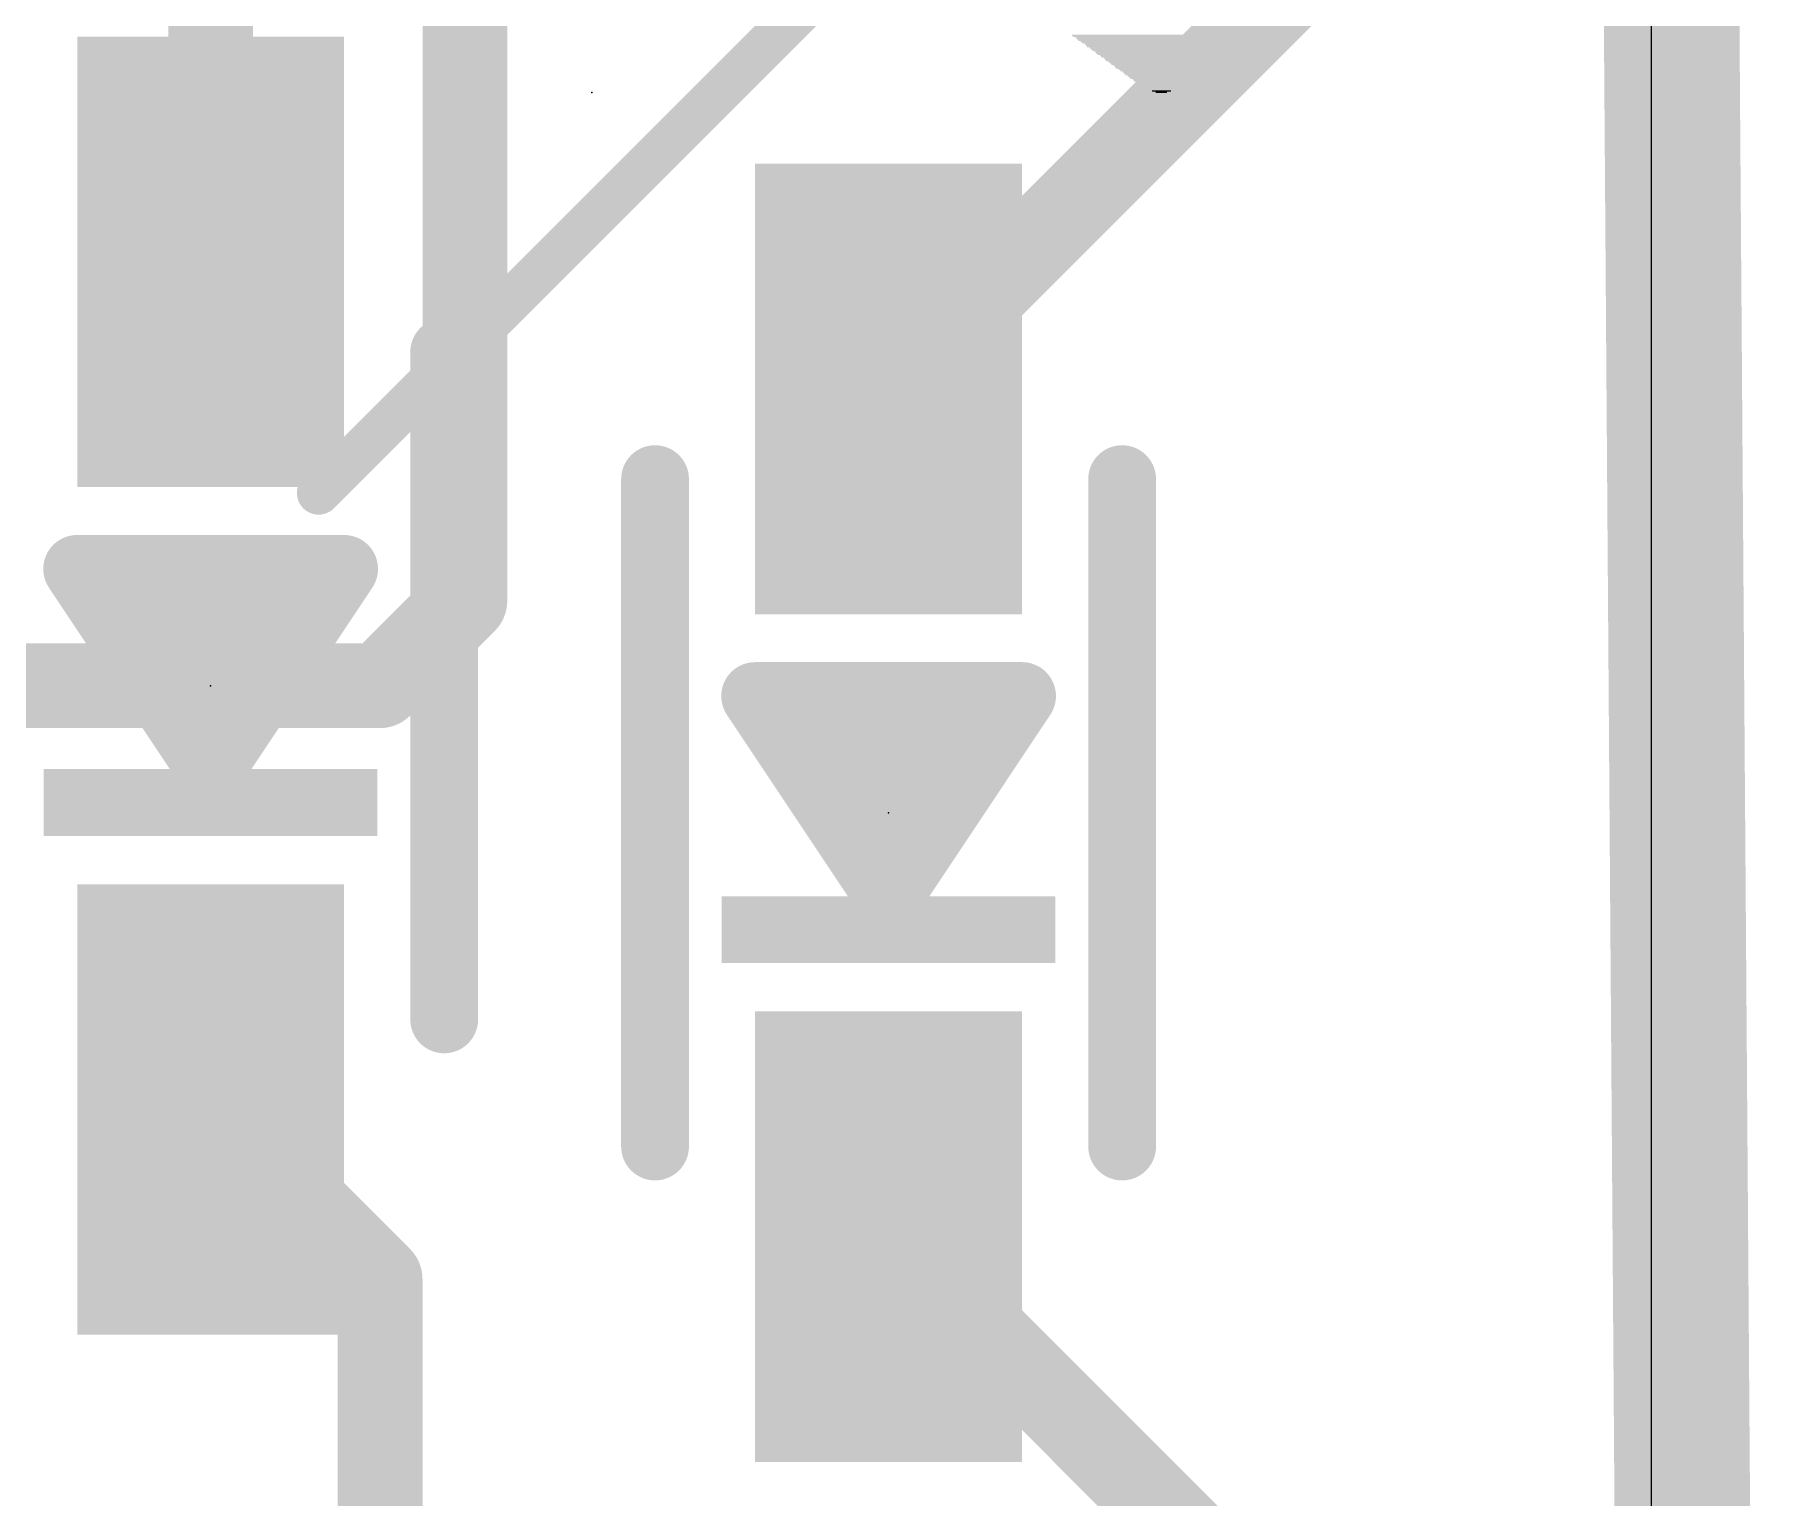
# Model space of a CAD drawing. Extents: x -6.2 to 31.5, y -7.3 to 25.4.
# Drawn here: x 12.93 to 18.11, y 4.81 to 9.19 of the extents above; entities that cross this region are included whole.
import ezdxf

# ---------------------------------------------------------------- set-up
doc = ezdxf.new("R2010")
doc.units = 0
for name, color, linetype in [('1', 12, 'CONTINUOUS'), ('16', 132, 'CONTINUOUS'), ('20', 53, 'CONTINUOUS'), ('21', 40, 'CONTINUOUS'), ('23', 40, 'CONTINUOUS'), ('47', 253, 'CONTINUOUS')]:
    doc.layers.add(name, color=color, linetype=linetype)

# ---------------------------------------------------------------- blocks, each defined once
blk = doc.blocks.new('RECT')
blk.add_solid([(-0.5, -0.5), (0.5, -0.5), (-0.5, 0.5), (0.5, 0.5)])

msp = doc.modelspace()

# ---------------------------------------------------------------- linework, layer by layer
at = {"layer": '1', "const_width": 0.254}
for points in [[(14.224, 7.493), (14.224, 11.938)], [(13.462, 10.16), (13.462, 8.509)], [(15.494, 8.128), (17.018, 9.652)], [(13.97, 7.239), (14.224, 7.493)], [(12.761, 7.239), (13.97, 7.239)], [(13.462, 5.969), (13.97, 5.461)], [(15.494, 5.588), (16.51, 4.572)], [(13.97, 5.461), (13.97, 2.54)]]:
    msp.add_lwpolyline(points, dxfattribs=at)
at = {"layer": '1', "const_width": 0.127}
for points in [[(13.3985, 8.509, 1), (13.5255, 8.509)], [(15.4491, 8.1729, 1), (15.5389, 8.0831)], [(14.2689, 7.4481, 1), (14.1791, 7.5379)], [(14.1605, 7.493, 1), (14.2875, 7.493)], [(13.97, 7.1755, 1), (13.97, 7.3025)], [(13.9251, 7.2839, 1), (14.0149, 7.1941)], [(13.5069, 6.0139, 1), (13.4171, 5.9241)], [(15.5389, 5.6329, 1), (15.4491, 5.5431)], [(14.0335, 5.461, 1), (13.9065, 5.461)], [(13.9251, 5.4161, 1), (14.0149, 5.5059)]]:
    msp.add_lwpolyline(points, format="xyb", dxfattribs=at)
at = {"layer": '16', "const_width": 0.4064}
msp.add_lwpolyline([(17.78, 17.78), (17.907, 0)], dxfattribs=at)
at = {"layer": '20'}
msp.add_line((17.78, 15.24), (17.78, 2.54), dxfattribs=at)
at = {"layer": '21', "const_width": 0.2032}
for points in [[(14.162, 8.239), (14.162, 6.239)], [(14.794, 5.858), (14.794, 7.858)], [(16.194, 7.858), (16.194, 5.858)], [(13.462, 6.989), (13.062, 7.589)], [(13.062, 7.589), (13.862, 7.589)], [(13.862, 7.589), (13.462, 6.989)], [(13.462, 7.139), (13.262, 7.439)], [(13.262, 7.439), (13.662, 7.439)], [(13.662, 7.439), (13.462, 7.139)], [(13.3445, 7.3152), (13.5795, 7.3152)], [(15.494, 6.608), (15.094, 7.208)], [(15.094, 7.208), (15.894, 7.208)], [(15.894, 7.208), (15.494, 6.608)], [(15.494, 6.758), (15.294, 7.058)], [(15.294, 7.058), (15.694, 7.058)], [(15.694, 7.058), (15.494, 6.758)], [(15.3935, 6.9088), (15.5945, 6.9088)]]:
    msp.add_lwpolyline(points, dxfattribs=at)
at = {"layer": '21', "const_width": 0.1016}
for points in [[(14.2128, 8.239, 1), (14.1112, 8.239)], [(14.8448, 7.858, 1), (14.7432, 7.858)], [(16.2448, 7.858, 1), (16.1432, 7.858)], [(13.1043, 7.6172, 1), (13.0197, 7.5608)], [(13.062, 7.6398, 1), (13.062, 7.5382)], [(13.9043, 7.5608, 1), (13.8197, 7.6172)], [(13.862, 7.5382, 1), (13.862, 7.6398)], [(13.3043, 7.4672, 1), (13.2197, 7.4108)], [(13.262, 7.4898, 1), (13.262, 7.3882)], [(13.7043, 7.4108, 1), (13.6197, 7.4672)], [(13.662, 7.3882, 1), (13.662, 7.4898)], [(13.3445, 7.366, 1), (13.3445, 7.2644)], [(13.5795, 7.2644, 1), (13.5795, 7.366)], [(15.1363, 7.2362, 1), (15.0517, 7.1798)], [(15.094, 7.2588, 1), (15.094, 7.1572)], [(15.9363, 7.1798, 1), (15.8517, 7.2362)], [(15.894, 7.1572, 1), (15.894, 7.2588)], [(13.4197, 7.1672, 1), (13.5043, 7.1108)], [(13.4197, 7.1108, 1), (13.5043, 7.1672)], [(15.3363, 7.0862, 1), (15.2517, 7.0298)], [(15.294, 7.1088, 1), (15.294, 7.0072)], [(15.7363, 7.0298, 1), (15.6517, 7.0862)], [(15.694, 7.0072, 1), (15.694, 7.1088)], [(13.4197, 7.0172, 1), (13.5043, 6.9608)], [(13.4197, 6.9608, 1), (13.5043, 7.0172)], [(15.3935, 6.9596, 1), (15.3935, 6.858)], [(15.5945, 6.858, 1), (15.5945, 6.9596)], [(15.4517, 6.7862, 1), (15.5363, 6.7298)], [(15.4517, 6.7298, 1), (15.5363, 6.7862)], [(15.4517, 6.6362, 1), (15.5363, 6.5798)], [(15.4517, 6.5798, 1), (15.5363, 6.6362)], [(14.1112, 6.239, 1), (14.2128, 6.239)], [(14.7432, 5.858, 1), (14.8448, 5.858)], [(16.1432, 5.858, 1), (16.2448, 5.858)]]:
    msp.add_lwpolyline(points, format="xyb", dxfattribs=at)
at = {"layer": '23'}
for p in [(14.605, 9.017), (13.462, 7.239), (15.494, 6.858)]:
    msp.add_point(p, dxfattribs=at)
at = {"layer": '47', "const_width": 0.13}
for points in [[(17.4165, 11.4475), (13.7855, 7.8165)], [(17.78, 8.255), (17.78, -7.284)]]:
    msp.add_lwpolyline(points, dxfattribs=at)
at = {"layer": '47', "const_width": 0.065}
for points in [[(17.8125, 8.255, 1), (17.7475, 8.255)], [(13.7626, 7.8395, 1), (13.8085, 7.7936)]]:
    msp.add_lwpolyline(points, format="xyb", dxfattribs=at)

# ---------------------------------------------------------------- block references
at = {"layer": '1', "xscale": 1.35, "yscale": 0.8, "rotation": 90}
for p in [(13.462, 8.509), (15.494, 8.128), (13.462, 5.969), (15.494, 5.588)]:
    msp.add_blockref('RECT', p, dxfattribs=at)
at = {"layer": '21'}
for p, xscale, yscale in [((16.2224, 9.1884), 0.3581, 0.0039), ((16.2243, 9.1846), 0.3543, 0.0038), ((16.228, 9.1808), 0.3467, 0.0038), ((16.23, 9.177), 0.3429, 0.0038), ((16.2319, 9.1732), 0.3391, 0.0038), ((16.2356, 9.1694), 0.3315, 0.0038), ((16.2376, 9.1656), 0.3276, 0.0038), ((16.2414, 9.1618), 0.32, 0.0038), ((16.2433, 9.158), 0.3162, 0.0038), ((16.2452, 9.1542), 0.3124, 0.0038), ((16.249, 9.1504), 0.3048, 0.0039), ((16.2509, 9.1465), 0.301, 0.0038), ((16.2528, 9.1427), 0.2972, 0.0038), ((16.2567, 9.1389), 0.2895, 0.0038), ((16.2585, 9.1351), 0.2857, 0.0038), ((16.2605, 9.1313), 0.2819, 0.0038), ((16.2643, 9.1275), 0.2743, 0.0038), ((16.2661, 9.1237), 0.2705, 0.0038), ((16.27, 9.1199), 0.2629, 0.0038), ((16.2719, 9.1161), 0.2591, 0.0038), ((16.2737, 9.1123), 0.2553, 0.0039), ((16.2776, 9.1084), 0.2476, 0.0038), ((16.2795, 9.1046), 0.2438, 0.0038), ((16.2814, 9.1008), 0.24, 0.0038), ((16.2852, 9.097), 0.2324, 0.0038), ((16.2852, 9.0932), 0.2248, 0.0038), ((16.2871, 9.0894), 0.221, 0.0038), ((16.2909, 9.0856), 0.2134, 0.0038), ((16.2929, 9.0818), 0.2095, 0.0038), ((16.2966, 9.078), 0.2019, 0.0038), ((16.2966, 9.0742), 0.1943, 0.0039), ((16.2986, 9.0703), 0.1905, 0.0038), ((16.3024, 9.0665), 0.1829, 0.0038), ((16.3024, 9.0627), 0.1753, 0.0038), ((16.3042, 9.0589), 0.1715, 0.0038), ((16.3062, 9.0551), 0.16, 0.0038), ((16.3062, 9.0513), 0.1524, 0.0038), ((16.31, 9.0475), 0.1448, 0.0038), ((16.31, 9.0437), 0.1372, 0.0038), ((16.31, 9.0399), 0.1295, 0.0038), ((16.31, 9.0361), 0.1143, 0.0039), ((16.3118, 9.0322), 0.1029, 0.0038), ((16.31, 9.0284), 0.0914, 0.0038), ((16.31, 9.0246), 0.0762, 0.0038), ((16.3119, 9.0208), 0.0572, 0.0038), ((16.3118, 9.017), 0.0343, 0.0038)]:
    msp.add_blockref('RECT', p, dxfattribs=dict(at, xscale=xscale, yscale=yscale))
at = {"layer": '21', "xscale": 0.2, "rotation": 90}
for p in [(13.462, 6.889), (15.494, 6.508)]:
    msp.add_blockref('RECT', p, dxfattribs=at)

doc.saveas('drawing.dxf')
